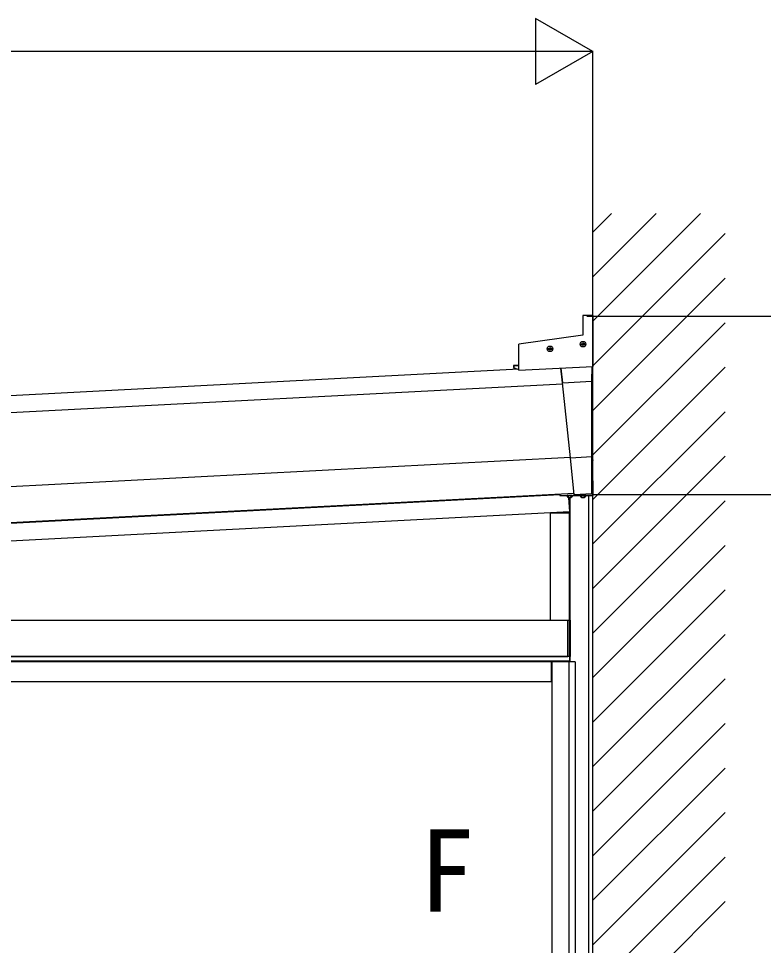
# Model space of a CAD drawing. Units: millimetres, scale not verified. Extents: x -8750 to 8750, y -13002 to 12947.
# Drawn here: x 5561 to 6687, y 4545 to 5947 of the extents above; entities that cross this region are included whole.
import ezdxf
from ezdxf.enums import TextEntityAlignment as Align

# ---------------------------------------------------------------- set-up
doc = ezdxf.new("R2010")
doc.units = ezdxf.units.MM
doc.header["$LTSCALE"] = 70
for name, color, linetype in [('0-2_USER1', 3, 'Continuous'), ('0-4_YKK_A1', 4, 'Continuous'), ('0-5_YKK_D', 6, 'Continuous')]:
    doc.layers.add(name, color=color, linetype=linetype)
doc.styles.add('ＭＳ ゴシック', font='')
doc.styles.get('ＭＳ ゴシック').set_extended_font_data('MS Gothic')

msp = doc.modelspace()

# ---------------------------------------------------------------- linework, layer by layer
at = {"layer": '0-4_YKK_A1'}
for p, q in [((6429.61, 2481.9), (6429.61, 5651.95)), ((6429.61, 5623.77), (6457.79, 5651.95)), ((6429.61, 5556.42), (6525.15, 5651.95)), ((6429.61, 5489.07), (6592.5, 5651.95)), ((6429.61, 5421.71), (6629.61, 5621.71)), ((6429.61, 5354.36), (6629.61, 5554.36)), ((6414.61, 5498.01), (6414.61, 5468.01)), ((6429.61, 5498.01), (6414.61, 5498.01)), ((6429.61, 5498.01), (6429.61, 5420.88)), ((6429.61, 5287.01), (6629.61, 5487.01)), ((6414.61, 5468.01), (6317.61, 5454.38)), ((6317.61, 5415.01), (6317.61, 5454.38)), ((6410.38, 5454.98), (6413.66, 5454.98)), ((6410.38, 5454.13), (6413.66, 5454.13)), ((6412.57, 5454.95), (6413.57, 5454.95)), ((6412.57, 5454.15), (6413.57, 5454.15)), ((6413.57, 5454.95), (6414.08, 5455.09)), ((6413.57, 5454.15), (6414.08, 5454.02)), ((6414.21, 5453.51), (6414.08, 5454.02)), ((6414.21, 5452.52), (6414.21, 5453.51)), ((6415.01, 5456.59), (6415.01, 5455.6)), ((6415.01, 5455.6), (6415.15, 5455.09)), ((6415.01, 5453.51), (6415.15, 5454.02)), ((6415.01, 5452.52), (6415.01, 5453.51)), ((6415.66, 5454.95), (6415.15, 5455.09)), ((6415.66, 5454.15), (6415.15, 5454.02)), ((6415.56, 5454.98), (6418.84, 5454.98)), ((6415.56, 5454.13), (6418.84, 5454.13)), ((6416.65, 5454.95), (6415.66, 5454.95)), ((6416.65, 5454.15), (6415.66, 5454.15)), ((6360.38, 5447.88), (6363.66, 5447.88)), ((6360.38, 5447.03), (6363.66, 5447.03)), ((6362.57, 5447.85), (6363.57, 5447.85)), ((6362.57, 5447.05), (6363.57, 5447.05)), ((6363.57, 5447.85), (6364.08, 5447.99)), ((6363.57, 5447.05), (6364.08, 5446.91)), ((6364.21, 5446.41), (6364.08, 5446.91)), ((6364.21, 5445.41), (6364.21, 5446.41)), ((6365.01, 5449.49), (6365.01, 5448.5)), ((6365.01, 5448.5), (6365.15, 5447.99)), ((6365.01, 5446.41), (6365.15, 5446.91)), ((6365.01, 5445.41), (6365.01, 5446.41)), ((6365.66, 5447.85), (6365.15, 5447.99)), ((6365.66, 5447.05), (6365.15, 5446.91)), ((6365.56, 5447.88), (6368.84, 5447.88)), ((6365.56, 5447.03), (6368.84, 5447.03)), ((6366.65, 5447.85), (6365.66, 5447.85)), ((6366.65, 5447.05), (6365.66, 5447.05)), ((6317.61, 5416.59), (4387.28, 5315.43)), ((6309.64, 5421.91), (6309.94, 5416.19)), ((6309.77, 5419.41), (6315.52, 5416.48)), ((6317.61, 5422.82), (6310.11, 5422.43)), ((6310.14, 5421.93), (6317.61, 5422.32)), ((6310.14, 5421.93), (6310.44, 5416.21)), ((6317.61, 5421.82), (6310.17, 5421.43)), ((6317.61, 5415.01), (6429.61, 5420.88)), ((6383.58, 5395.98), (6381.15, 5418.34)), ((6428.22, 5398.32), (6428.31, 5420.81)), ((6428.36, 5420.81), (6428.22, 5398.32)), ((6429.61, 5219.66), (6629.61, 5419.66)), ((6428.22, 5284.56), (6428.22, 5398.32)), ((6383.77, 5394.22), (4388.63, 5289.66)), ((6395.47, 5282.85), (6383.58, 5395.98)), ((6429.61, 5152.31), (6629.61, 5352.31)), ((6395.46, 5282.97), (4394.48, 5178.1)), ((6395.47, 5282.85), (6428.22, 5284.56)), ((6401.38, 5226.79), (6395.47, 5282.85)), ((6428.21, 5228.19), (6428.22, 5284.56)), ((6429.61, 5084.95), (6629.61, 5284.95)), ((6429.61, 5279.5), (6429.61, 5278.6)), ((6429.61, 5248), (6428.22, 5248)), ((6429.61, 5248), (6429.61, 5225.5)), ((6401.16, 5228.91), (4397.32, 5123.89)), ((6379.61, 5226.86), (4702.11, 5138.95)), ((6379.61, 5227.78), (6379.61, 5225.5)), ((6379.61, 5225.5), (6429.61, 5225.5)), ((6390.7, 5225), (6390.87, 5224.03)), ((6398.44, 5225.5), (6390.79, 5225.5)), ((6392.31, 5222.92), (6393.47, 5225.24)), ((6392.85, 5222.74), (6393.99, 5201.08)), ((6393.47, 5225.24), (6394.61, 5225.85)), ((6395.76, 5225.24), (6394.61, 5225.85)), ((6395.11, 4973.9), (6395.11, 5222.52)), ((6396.91, 5222.92), (6395.76, 5225.24)), ((6398.52, 5225), (6398.35, 5224.03)), ((6398.52, 5225), (6398.44, 5225.5)), ((6401.33, 5227.23), (6428.21, 5228.64)), ((6401.38, 5226.79), (6428.21, 5228.19)), ((6410.7, 5225), (6410.87, 5224.03)), ((6418.44, 5225.5), (6410.79, 5225.5)), ((6412.31, 5222.92), (6413.47, 5225.24)), ((6413.47, 5225.24), (6414.61, 5225.85)), ((6415.76, 5225.24), (6414.61, 5225.85)), ((6416.91, 5222.92), (6415.76, 5225.24)), ((6418.52, 5225), (6418.35, 5224.03)), ((6418.52, 5225), (6418.44, 5225.5)), ((6423.61, 2481.9), (6423.61, 5225.5)), ((6429.61, 2481.9), (6429.61, 5227)), ((6429.61, 5017.6), (6629.61, 5217.6)), ((6393.99, 5201.08), (4703.01, 5112.46)), ((6365.11, 5198.9), (6365.11, 5036.9)), ((6393.91, 5198.9), (6365.11, 5198.9)), ((6393.91, 5198.9), (6393.91, 5036.9)), ((6429.61, 4950.25), (6629.61, 5150.25)), ((6429.61, 4882.9), (6629.61, 5082.9)), ((4705.11, 5036.9), (6391.61, 5036.9)), ((6391.61, 5036.9), (6391.61, 4981.9)), ((6391.91, 4981.9), (6391.91, 5036.9)), ((6394.81, 4981.9), (6394.81, 5036.9)), ((6429.61, 4815.55), (6629.61, 5015.55)), ((6394.61, 4981.9), (4697.61, 4981.9)), ((4705.11, 4981.9), (6391.61, 4981.9)), ((6394.61, 4973.9), (6394.61, 4981.9)), ((6394.61, 4974.9), (4697.61, 4974.9)), ((6367.11, 4973.9), (4725.11, 4973.9)), ((6367.11, 4943.9), (6367.11, 4973.9)), ((6393.81, 4460.9), (6393.81, 4973.9)), ((6402.61, 4973.9), (6402.61, 4460.9)), ((6367.11, 4943.9), (4725.11, 4943.9)), ((6429.61, 4748.2), (6629.61, 4948.2)), ((6429.61, 4680.84), (6629.61, 4880.84)), ((6429.61, 4613.49), (6629.61, 4813.49)), ((6429.61, 4546.14), (6629.61, 4746.14)), ((6429.61, 4478.79), (6629.61, 4678.79)), ((6429.61, 4411.44), (6629.61, 4611.44))]:
    msp.add_line(p, q, dxfattribs=at)
for points in [[(6414.21, 5456.59), (6414.21, 5455.6), (6414.08, 5455.09)], [(6364.21, 5449.49), (6364.21, 5448.5), (6364.08, 5447.99)], [(6381.09, 5418.34), (6383.58, 5395.98), (6428.22, 5398.32)], [(6398.52, 5225), (6390.7, 5225), (6390.79, 5225.5)], [(6418.52, 5225), (6410.7, 5225), (6410.79, 5225.5)], [(6402.61, 4973.9), (6367.61, 4973.9), (6367.61, 4530.9)]]:
    msp.add_lwpolyline(points, dxfattribs=at)
msp.add_lwpolyline([(6391.61, 5036.9), (6395.11, 5036.9), (6395.11, 4981.9), (6391.61, 4981.9)], close=True, dxfattribs=at)
for centre in [(6414.61, 5454.55), (6364.61, 5447.45)]:
    msp.add_circle(centre, 4.25, dxfattribs=at)
for centre, radius, start, end in [((6414.69, 5454.55), 2.15, 169.27785, 190.72215), ((6414.61, 5454.48), 2.15, 79.27785, 100.72215), ((6414.54, 5454.55), 2.15, 349.27785, 10.72215), ((6364.69, 5447.45), 2.15, 169.27785, 190.72215), ((6364.61, 5447.38), 2.15, 79.27785, 100.72215), ((6364.61, 5447.53), 2.15, 259.27785, 280.72215), ((6364.54, 5447.45), 2.15, 349.27785, 10.72215), ((6414.61, 5454.63), 2.15, 259.27785, 280.72215), ((6310.14, 5421.93), 0.5, 93, 183), ((6391.76, 5224.18), 0.9, 190, 239.36409), ((6394.61, 5229), 6.5, 239.36409, 300.63591), ((6397.47, 5224.18), 0.9, 300.63591, 350), ((6411.76, 5224.18), 0.9, 190, 239.36409), ((6414.61, 5229), 6.5, 239.36409, 300.63591), ((6417.47, 5224.18), 0.9, 300.63591, 350)]:
    msp.add_arc(centre, radius, start, end, dxfattribs=at)
at = {"layer": '0-5_YKK_D'}
for p, q in [((6429.61, 5897), (6343.01, 5947)), ((6343.01, 5947), (6343.01, 5847)), ((6329.61, 5897), (4737.11, 5897)), ((6429.61, 5897), (6256.41, 5897)), ((6429.61, 5897), (6343.01, 5847)), ((6429.61, 5548), (6429.61, 5898)), ((6420.31, 5497), (7030.61, 5497)), ((6420.31, 5497), (7430.61, 5497)), ((6430.61, 5227), (7030.61, 5227)), ((6430.61, 5227), (7030.61, 5227))]:
    msp.add_line(p, q, dxfattribs=at)

# ---------------------------------------------------------------- texts
at = {"layer": '0-2_USER1', "style": 'ＭＳ ゴシック'}
msp.add_text('F', height=124.6, dxfattribs=at).set_placement((6166.44, 4558.74), align=Align.BOTTOM_LEFT)

doc.saveas('drawing.dxf')
